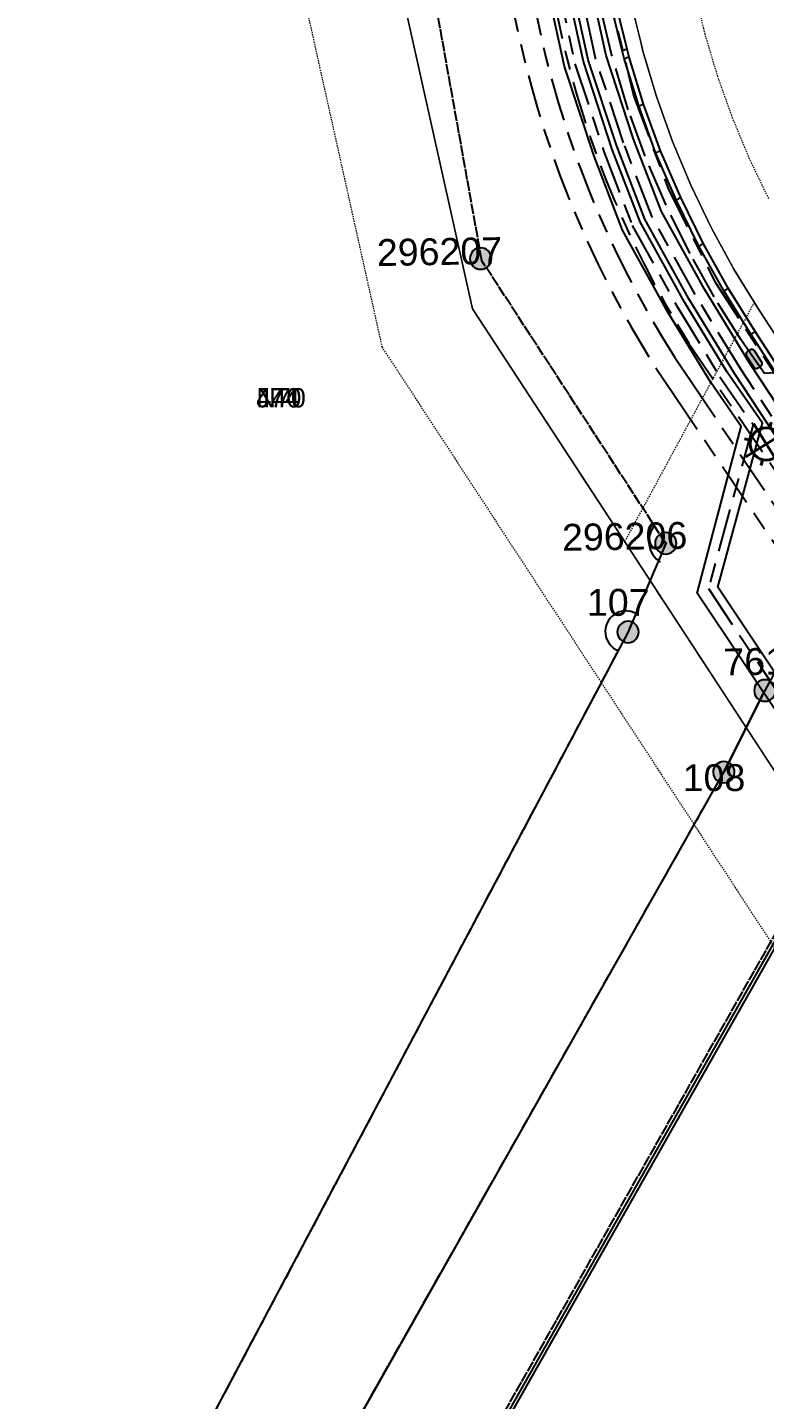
# Model space of a CAD drawing. Header units: metres. Extents: x 302931 to 308644, y 6253878 to 6257414.
# Drawn here: x 307177.9 to 307246.5, y 6256215.1 to 6256342.8 of the extents above; entities that cross this region are included whole.
import ezdxf
from ezdxf.enums import TextEntityAlignment as Align

# ---------------------------------------------------------------- set-up
doc = ezdxf.new("R2010")
doc.units = ezdxf.units.M
for name, pattern in [('Cable Exist OH', [1, 1, 0]), ('Cable Exist UG', [8.2, 4, -1.2, 1.8, -1.2]), ('HIDDEN', [0.375, 0.25, -0.125]), ('HIDDEN2', [0.1875, 0.125, -0.0625])]:
    doc.linetypes.add(name, pattern=pattern)
doc.layers.get('0').update_dxf_attribs({"color": 6})
for name, color, linetype, lineweight in [('Cadastre Land Parcels_SP_EXT', 9, 'Continuous', 5), ('Cadastre Other Property_SP_EXT', 9, 'HIDDEN', 5), ('Cadastre Roads_SP_EXT', 9, 'Continuous', 5)]:
    doc.layers.add(name, color=color, linetype=linetype, lineweight=lineweight)
for name, color, linetype in [('Duct_SP_EXT', 7, 'Continuous'), ('Equip_HV_EXT', 7, 'Continuous'), ('Equip_SP_SL_EXT', 7, 'Continuous'), ('Mains_HV_EXT', 7, 'Continuous'), ('Mains_SL_EXT', 7, 'Continuous'), ('Mains_TR_EXT', 7, 'Continuous'), ('SupportsOH_SP_TR_HV_LV_SL_EXT', 7, 'Continuous')]:
    doc.layers.add(name, color=color, linetype=linetype)
doc.styles.add('iecARIAL', font='arial.ttf', dxfattribs={"height": 2})
doc.styles.add('POLE_LABEL', font='arial.ttf')
doc.styles.get("Standard").update_dxf_attribs({"font": 'arial.ttf'})
doc.linetypes.add('Cable E OH', pattern='A,9.4,["E",Standard,S=1.7,R=0,X=0,Y=-1],0', length=9.4)
doc.linetypes.add('Cable E UG', pattern='A,6,-0.5,["E",Standard,S=1.7,R=0,X=0.5,Y=-1],-2.9', length=9.4)
doc.linetypes.add('Cable P UG', pattern='A,6,-0.5,["P",Standard,S=1.7,R=0,X=0.5,Y=-1],-2.9', length=9.4)

# ---------------------------------------------------------------- blocks, each defined once
blk = doc.blocks.new('SL_LANTERN_EXT')
at = {"lineweight": 40}
for p, q in [((0, 1.97), (0, 6.47)), ((-1.46, 5.68), (-1.06, 5.28)), ((1.46, 5.68), (1.06, 5.28)), ((-2.25, 4.22), (2.25, 4.22)), ((-1.46, 2.76), (-1.06, 3.16)), ((0, 0), (0, 2.72)), ((1.46, 2.76), (1.06, 3.16))]:
    blk.add_line(p, q, dxfattribs=at)
blk.add_circle((0, 4.22), 1.5, dxfattribs=at)
at = {"style": 'iecARIAL', "flags": 8}
blk.add_attdef('ASSET_NUM', (1.5, 1.5), '', height=2.5, dxfattribs=at)
for tag, p, height, flags in [('CONSTRUCTED_VOLTAGE', (0.98, -0.65), 0.2, 9), ('CONTROL_TYPE', (0.98, -0.85), 0.2, 9), ('LANTERN_PURPOSE', (0.98, -1.05), 0.2, 9), ('LANTERN_TYPE', (0.98, -1.25), 0.2, 9), ('NO_PHASES', (0.98, -1.45), 0.2, 9), ('LNUMBER', (2.18, -3.25), 2.5, 8), ('OPERATING_VOLTAGE', (0.98, -1.65), 0.2, 9), ('ORIENTATION', (0.98, -1.85), 0.2, 9), ('OWNED_BY', (0.98, -2.05), 0.2, 9), ('STATE', (0.98, -2.25), 0.2, 9), ('USAGE', (0.98, -2.45), 0.2, 9), ('CEXIST', (0.98, -2.65), 0.2, 9), ('CNEW', (0.98, -2.85), 0.2, 9), ('CNUMBER', (0.98, -3.05), 0.2, 9), ('CREMOVE', (0.98, -3.25), 0.2, 9), ('CREPLACE', (0.98, -3.45), 0.2, 9), ('LKINGHEIGHT', (0.98, -3.65), 0.2, 9), ('LBRACKET', (0.98, -3.85), 0.2, 9), ('LBRACKETVOCAB', (0.98, -4.05), 0.2, 9), ('LCATEGORY', (0.98, -4.25), 0.2, 9), ('LCHARGE1', (0.98, -4.45), 0.2, 9), ('LCHARGE1PERCENT', (0.98, -4.65), 0.2, 9), ('LCHARGE2', (0.98, -4.85), 0.2, 9), ('LCHARGE2PERCENT', (0.98, -5.05), 0.2, 9), ('LCHARGE3', (0.98, -5.25), 0.2, 9), ('LCHARGE3PERCENT', (0.98, -5.45), 0.2, 9), ('LEXIST', (0.98, -5.65), 0.2, 9), ('LLAMP', (0.98, -5.85), 0.2, 9), ('LLAMPVOCAB', (0.98, -6.05), 0.2, 9), ('LMAST', (0.98, -6.25), 0.2, 9), ('LMASTVOCAB', (0.98, -6.45), 0.2, 9), ('LNEW', (0.98, -6.65), 0.2, 9), ('LANTNUMBER', (0.98, -6.85), 0.2, 9), ('LOUTREACH', (0.98, -7.25), 0.2, 9), ('LOUTREACHVOCAB', (0.98, -7.45), 0.2, 9), ('LRATECODE', (0.98, -7.65), 0.2, 9), ('LREMOVE', (0.98, -7.85), 0.2, 9), ('LREPLACE', (0.98, -8.05), 0.2, 9), ('LTYPE', (0.98, -8.25), 0.2, 9), ('LTYPEVOCAB', (0.98, -8.45), 0.2, 9), ('LEGEND', (0.98, -8.65), 0.2, 9), ('LOCATION', (0.98, -8.85), 0.2, 9), ('NOTES', (0.98, -9.05), 0.2, 9), ('STREETNAME', (0.98, -9.25), 0.2, 9), ('SUBURB', (0.98, -9.45), 0.2, 1)]:
    blk.add_attdef(tag, p, '', height=height, dxfattribs=dict(flags=flags))
blk = doc.blocks.new('POLE_EXT')
blk.add_hatch(color=256).paths.add_polyline_path([(-1, 0, 1), (1, 0, 1)])
blk.add_lwpolyline([(-1, 0, 1), (1, 0, 1)], format="xyb", close=True)
for tag, height, flags, p in [('pNumber', 2.5, 8, (-17.84, 2.07)), ('OWNED_BY', 0.2, 9, (1.35, -0.4)), ('SPECIAL_USE', 0.2, 9, (1.35, -0.8)), ('STATE', 0.2, 9, (1.35, -1)), ('PARENT', 0.2, 9, (1.35, -0.6)), ('USAGE', 0.2, 9, (1.35, -1.2)), ('cLV', 0.2, 9, (1.35, -1.4)), ('hDepth', 0.2, 9, (1.35, -1.6)), ('hDia', 0.2, 9, (1.35, -1.8)), ('cHV', 0.2, 9, (1.35, -2)), ('LBRACKET', 0.2, 9, (1.35, -2.2)), ('LExisting', 0.2, 9, (1.35, -2.4)), ('LANTNUMBER', 0.2, 9, (1.35, -2.6)), ('cLinedev', 0.2, 9, (1.35, -3.4)), ('pExisting', 0.2, 9, (1.35, -3.8)), ('LOther', 0.2, 9, (1.35, -2.8)), ('LRemove', 0.2, 9, (1.35, -3)), ('LEGEND', 0.2, 9, (1.35, -3.2)), ('LOCATION', 0.2, 9, (1.35, -3.6)), ('pFooting', 0.2, 9, (1.35, -4.4)), ('pNew', 0.2, 9, (1.35, -4.6)), ('pRelocate', 0.2, 9, (1.35, -5)), ('pRemove', 0.2, 9, (1.35, -5.2)), ('PFNUMBER', 0.2, 9, (1.35, -4)), ('NEWPFNUMBER', 0.2, 9, (1.35, -4.2)), ('pReplace', 0.2, 9, (1.35, -5.4)), ('pStay', 0.2, 9, (1.35, -5.6)), ('pType', 0.2, 9, (1.35, -5.8)), ('cspan', 0.2, 9, (1.35, -6)), ('STREETNAME', 0.2, 9, (1.35, -6.2)), ('SUBURB', 0.2, 9, (1.35, -6.4)), ('OPERATED_BY', 0.2, 9, (1.36, -7.01)), ('NOTES', 0.2, 9, (1.35, -6.6)), ('MAINTAINED_BY', 0.2, 9, (1.36, -6.81))]:
    blk.add_attdef(tag, text='', height=height, dxfattribs=dict(flags=flags)).set_placement(p, align=Align.MIDDLE_LEFT)
at = {"style": 'POLE_LABEL'}
for tag, height, flags, p in [('ASSET_NUM', 2.5, 8, (2, 2)), ('STRUCTURE_PLANT_NUMBER', 0.2, 9, (1.35, 0.03)), ('STREET_CODE', 0.2, 9, (1.35, -0.2))]:
    blk.add_attdef(tag, text='', height=height, dxfattribs=dict(at, flags=flags)).set_placement(p, align=Align.MIDDLE_LEFT)
at = {"flags": 1}
blk.add_attdef('Z', (1.35, -7.33), '', height=0.2, dxfattribs=at)
blk = doc.blocks.new('HV_STJ_EXT')
h = blk.add_hatch(color=256)
edge = h.paths.add_edge_path()
edge.add_ellipse((-0.59, 0.13), major_axis=(0.226, 0.226), ratio=1, start_angle=45, end_angle=135)
edge.add_line((-0.91, 0.13), (-0.91, -0.13))
edge.add_ellipse((-0.59, -0.13), major_axis=(0.226, 0.226), ratio=1, start_angle=135, end_angle=225)
edge.add_line((-0.59, -0.45), (0.59, -0.45))
edge.add_ellipse((0.59, -0.13), major_axis=(-0.226, 0.226), ratio=1, start_angle=135, end_angle=225)
edge.add_line((0.91, -0.13), (0.91, 0.13))
edge.add_ellipse((0.59, 0.13), major_axis=(-0.226, 0.226), ratio=1, start_angle=225, end_angle=315)
edge.add_line((0.59, 0.45), (-0.59, 0.45))
blk.add_lwpolyline([(-0.91, 0.13), (-0.91, -0.13, 0.414214), (-0.59, -0.45), (0.59, -0.45, 0.414214), (0.91, -0.13), (0.91, 0.13, 0.414214), (0.59, 0.45), (-0.59, 0.45, 0.414214)], format="xyb", close=True)
for tag, flags, p in [('ORIENTATION', 9, (1.5, 0)), ('Z', 1, (1.5, -0.8)), ('USAGE', 9, (1.5, -0.2)), ('LEGEND', 9, (1.5, -0.4)), ('NOTES', 9, (1.5, -0.6))]:
    blk.add_attdef(tag, text='', height=0.2, dxfattribs=dict(flags=flags)).set_placement(p, align=Align.MIDDLE_LEFT)

msp = doc.modelspace()

# ---------------------------------------------------------------- linework, layer by layer
at = {"layer": 'Cadastre Land Parcels_SP_EXT', "linetype": 'Continuous'}
for points in [[(307192.57, 6255816.33), (307195.57, 6255820.85), (307197.11, 6255823), (307200.98, 6255828.49), (307205.45, 6255833.29), (307214.59, 6255841.66), (307224.88, 6255852.23), (307234.1, 6255863.28), (307241.18, 6255874.09), (307247.27, 6255885.38), (307247.81, 6255886.73), (307344.58, 6256027.07), (307350.24, 6256065.98), (307334.99, 6256106.96), (307259.89, 6256222.5), (307264.93, 6256246.8), (307232.11, 6256297.06), (307219.35, 6256316.6), (307208.72, 6256364.36), (307254.79, 6256637.33)], [(307234.15, 6256344.9), (307235.03, 6256341.29), (307235.2, 6256340.6), (307236.46, 6256336.36), (307237.95, 6256332.19), (307239.65, 6256328.11), (307241.57, 6256324.12), (307243.69, 6256320.24), (307246.01, 6256316.47), (307267.33, 6256283.82)]]:
    msp.add_lwpolyline(points, dxfattribs=at)
at = {"layer": 'Cadastre Other Property_SP_EXT', "linetype": 'HIDDEN2'}
for points in [[(307254.79, 6256637.33), (307245.92, 6256638.85), (307199.55, 6256364.12), (307210.92, 6256313.05), (307254.07, 6256246.98), (307261.49, 6256252.08), (307219.35, 6256316.6), (307208.72, 6256364.36), (307254.79, 6256637.33)], [(307245.56, 6256317.2), (307233.5, 6256294.93), (307248.55, 6256271.88), (307261.3, 6256293.06), (307245.56, 6256317.2)]]:
    msp.add_lwpolyline(points, close=True, dxfattribs=at)
for points in [[(307246.91, 6256326.86), (307245.13, 6256330.56), (307243.55, 6256334.36), (307242.17, 6256338.23), (307240.99, 6256342.16), (307240.86, 6256342.71), (307240.02, 6256346.16)], [(307234.15, 6256344.9), (307235.03, 6256341.29), (307235.2, 6256340.6), (307236.46, 6256336.36), (307237.95, 6256332.19), (307239.65, 6256328.11), (307241.57, 6256324.12), (307243.69, 6256320.24), (307246.01, 6256316.47), (307267.33, 6256283.82)]]:
    msp.add_lwpolyline(points, dxfattribs=at)
at = {"layer": 'Cadastre Roads_SP_EXT', "linetype": 'Continuous'}
for points in [[(307208.72, 6256364.36), (307219.35, 6256316.6), (307232.11, 6256297.06), (307278.55, 6256225.94)], [(307267.33, 6256283.82), (307246.01, 6256316.47), (307243.69, 6256320.24), (307241.57, 6256324.12), (307239.65, 6256328.11), (307237.95, 6256332.19), (307236.46, 6256336.36), (307235.2, 6256340.6), (307235.03, 6256341.29), (307234.15, 6256344.9)]]:
    msp.add_lwpolyline(points, dxfattribs=at)
at = {"layer": 'Duct_SP_EXT'}
for p, q in [((307233.28, 6256340.64), (307232.38, 6256344.31)), ((307233.74, 6256340.76), (307232.85, 6256344.41)), ((307233.28, 6256340.64), (307233.51, 6256340.7)), ((307233.46, 6256339.9), (307233.28, 6256340.64)), ((307233.46, 6256339.9), (307233.69, 6256339.96)), ((307234.81, 6256335.49), (307233.46, 6256339.9)), ((307233.74, 6256340.76), (307233.51, 6256340.7)), ((307233.93, 6256340.02), (307233.69, 6256339.96)), ((307233.93, 6256340.02), (307233.74, 6256340.76)), ((307235.27, 6256335.64), (307233.93, 6256340.02)), ((307234.81, 6256335.49), (307235.04, 6256335.56)), ((307236.38, 6256331.15), (307234.81, 6256335.49)), ((307235.27, 6256335.64), (307235.04, 6256335.56)), ((307236.83, 6256331.32), (307235.27, 6256335.64)), ((307236.38, 6256331.15), (307236.61, 6256331.23)), ((307238.29, 6256326.75), (307236.38, 6256331.15)), ((307236.83, 6256331.32), (307236.61, 6256331.23)), ((307238.72, 6256326.95), (307236.83, 6256331.32)), ((307238.29, 6256326.75), (307238.5, 6256326.85)), ((307238.72, 6256326.95), (307238.5, 6256326.85)), ((307240.85, 6256322.66), (307238.72, 6256326.95)), ((307240.42, 6256322.43), (307238.29, 6256326.75)), ((307240.42, 6256322.43), (307240.63, 6256322.55)), ((307242.74, 6256318.27), (307240.42, 6256322.43)), ((307240.85, 6256322.66), (307240.63, 6256322.55)), ((307243.15, 6256318.51), (307240.85, 6256322.66)), ((307242.74, 6256318.27), (307242.94, 6256318.39)), ((307245.25, 6256314.24), (307242.74, 6256318.27)), ((307243.15, 6256318.51), (307242.94, 6256318.39)), ((307245.66, 6256314.5), (307243.15, 6256318.51)), ((307245.25, 6256314.24), (307245.45, 6256314.37)), ((307250.3, 6256306.35), (307245.25, 6256314.24)), ((307245.66, 6256314.5), (307245.45, 6256314.37)), ((307250.71, 6256306.61), (307245.66, 6256314.5))]:
    msp.add_line(p, q, dxfattribs=at)
at = {"layer": 'Mains_HV_EXT', "linetype": 'Cable Exist UG'}
for points in [[(307278.27, 6256693.44), (307270.08, 6256636.88), (307269.6, 6256633.7), (307267.89, 6256621.1), (307264.67, 6256599.06), (307262.62, 6256598.67), (307262.62, 6256598.67), (307260.06, 6256580.79), (307257.52, 6256565.12), (307224.82, 6256378.64), (307224.82, 6256378.64, 0.187394), (307238.18, 6256312.06), (307238.18, 6256312.06), (307239.68, 6256309.84), (307262.39, 6256276.18), (307263.13, 6256275.31), (307263.13, 6256275.31, 0.236445), (307287.96, 6256265.59), (307287.96, 6256265.59, -0.321887), (307297.83, 6256257.41)], [(307280.25, 6256693.14), (307272.1, 6256636.87), (307271.63, 6256633.75), (307269.97, 6256621.46), (307266.45, 6256597.37), (307264.4, 6256596.97), (307264.4, 6256596.97), (307262.04, 6256580.49), (307259.57, 6256565.24), (307226.78, 6256378.32), (307226.78, 6256378.32, 0.186911), (307239.48, 6256313.41), (307239.48, 6256313.41), (307239.49, 6256313.38), (307263.95, 6256277.25), (307264.04, 6256277.14), (307264.04, 6256277.14, 0.245829), (307287.96, 6256267.61), (307287.96, 6256267.61, -0.324833), (307299.59, 6256258.36)], [(307246.59, 6256514.39), (307222.85, 6256378.98), (307222.85, 6256378.98, 0.187394), (307236.49, 6256310.98), (307236.49, 6256310.98), (307236.51, 6256310.96), (307238.02, 6256308.72), (307260.79, 6256274.97), (307261.62, 6256273.99), (307261.64, 6256273.97), (307261.64, 6256273.97, 0.235014), (307287.98, 6256263.59), (307287.98, 6256263.59, -0.345814), (307296.6, 6256254.95), (307296.6, 6256254.95), (307302.24, 6256254.72), (307302.24, 6256254.72), (307301.89, 6256252.13), (307304.95, 6256251.78), (307307.59, 6256245.42), (307317.1, 6256218.32)]]:
    msp.add_lwpolyline(points, format="xyb", dxfattribs=at)
at = {"layer": 'Mains_HV_EXT', "linetype": 'Cable P UG'}
for points in [[(307258.48, 6256262.99), (307257.06, 6256264.95), (307240.24, 6256290.14), (307244.35, 6256305.65), (307244.35, 6256305.65), (307241.52, 6256309.73), (307237.52, 6256316.3), (307233.31, 6256323.93), (307230.66, 6256330.82), (307227.92, 6256339.15), (307226.21, 6256346.98), (307225.34, 6256354.98), (307225, 6256363.1), (307225.28, 6256370.8), (307226.59, 6256380.79), (307264.99, 6256604.37), (307268.04, 6256612.91), (307274.29, 6256616.97), (307281.72, 6256618.74), (307334.78, 6256622.35), (307434.51, 6256637.65), (307435.51, 6256638.18), (307438.3, 6256639.63), (307439.56, 6256639.16)], [(307261.73, 6256286.26), (307262.47, 6256286.98), (307262.47, 6256286.98), (307259.83, 6256289.22), (307245.15, 6256311.52), (307240.93, 6256318.43), (307236.93, 6256325.66), (307234.34, 6256332.39), (307231.77, 6256340.19), (307230.11, 6256347.79), (307229.31, 6256355.15), (307228.98, 6256363.14), (307229.26, 6256370.55), (307230.48, 6256379.92), (307268.64, 6256602), (307269.69, 6256604.05), (307272.51, 6256605.3), (307277.97, 6256605.67), (307336.55, 6256612.97), (307447.39, 6256627.94), (307450.82, 6256623.42), (307451.62, 6256624.02)], [(307260.02, 6256305.78), (307246.55, 6256281.07), (307242.73, 6256273.46)], [(307237.33, 6256294.77), (307233.82, 6256286.52)], [(307261.73, 6256286.26), (307261.52, 6256284.97), (307254.27, 6256270.66), (307249.93, 6256262.66), (307247.98, 6256258.65), (307208.95, 6256189.7), (307151.4, 6256079.67), (307085.94, 6255972.15), (307001.8, 6255949.49), (306948.76, 6255881.42), (306901.78, 6255821.13), (306862.45, 6255768.43), (306860.2, 6255717.08), (306955.59, 6255564.29), (306955.96, 6255563.13)], [(307233.82, 6256286.52), (307189.21, 6256202.34)], [(307242.73, 6256273.53), (307199.11, 6256196.26)]]:
    msp.add_lwpolyline(points, dxfattribs=at)
at = {"layer": 'Mains_HV_EXT', "linetype": 'Cable E UG'}
for points in [[(307259.89, 6256264.12), (307242.17, 6256290.69), (307246.32, 6256305.97), (307243.03, 6256310.71), (307239.08, 6256317.21), (307234.94, 6256324.69), (307232.35, 6256331.43), (307229.66, 6256339.62), (307227.99, 6256347.27), (307227.14, 6256355.12), (307226.81, 6256363.11), (307227.08, 6256370.65), (307228.37, 6256380.52), (307266.74, 6256603.91), (307269.53, 6256611.74), (307275.01, 6256615.29), (307281.99, 6256616.95), (307334.98, 6256620.56), (307435.08, 6256635.92), (307436.34, 6256636.58), (307438.92, 6256637.88), (307439.56, 6256639.17)], [(307261.74, 6256286.28), (307260.62, 6256286.27), (307258.59, 6256288), (307243.73, 6256310.57), (307239.47, 6256317.54), (307235.38, 6256324.94), (307232.73, 6256331.84), (307230.11, 6256339.79), (307228.4, 6256347.59), (307227.59, 6256355.12), (307227.25, 6256363.25), (307227.54, 6256370.83), (307228.78, 6256380.34), (307266.99, 6256602.76), (307268.51, 6256605.71), (307272.29, 6256607.39), (307278.04, 6256607.78), (307336.56, 6256615.08), (307448.16, 6256630.1), (307451.26, 6256626.05), (307451.65, 6256623.98)]]:
    msp.add_lwpolyline(points, dxfattribs=at)
at = {"layer": 'Mains_HV_EXT', "linetype": 'Cable Exist UG'}
for points in [[(307245.55, 6256311.93), (307244.3, 6256313.73), (307241.82, 6256317.71), (307239.59, 6256321.74), (307237.36, 6256326.24), (307235.4, 6256330.81), (307233.83, 6256335.14), (307232.28, 6256340.31), (307231.44, 6256343.84)], [(307272.29, 6256316.47), (307265.93, 6256314.57), (307265.95, 6256312.01), (307246.53, 6256310.57), (307245.55, 6256311.93)]]:
    msp.add_lwpolyline(points, dxfattribs=at)
at = {"layer": 'Mains_HV_EXT', "linetype": 'Cable E OH'}
for points in [[(307260.02, 6256305.78), (307246.55, 6256281.07), (307242.73, 6256273.46)], [(307237.33, 6256294.77), (307233.82, 6256286.52)], [(307261.74, 6256286.28), (307261.92, 6256285.1), (307254.54, 6256270.52), (307250.19, 6256262.53), (307248.25, 6256258.51), (307209.22, 6256189.56), (307151.66, 6256079.52), (307086.13, 6255971.89), (307001.97, 6255949.23), (306948.99, 6255881.23), (306902.02, 6255820.95), (306862.74, 6255768.32), (306860.5, 6255717.16), (306955.82, 6255564.49), (306955.96, 6255563.13)], [(307233.82, 6256286.52), (307189.21, 6256202.34)], [(307242.73, 6256273.53), (307199.11, 6256196.26)]]:
    msp.add_lwpolyline(points, dxfattribs=at)
at = {"layer": 'Mains_SL_EXT', "linetype": 'Cable Exist UG'}
msp.add_lwpolyline([(307231.65, 6256347.53), (307234.36, 6256336.38), (307237.54, 6256327.81), (307241.91, 6256319.09), (307250.26, 6256306.26)], dxfattribs=at)
at = {"layer": 'Mains_TR_EXT', "linetype": 'Cable Exist UG'}
for points in [[(307439.56, 6256639.16), (307435.97, 6256637.29), (307435.97, 6256637.29), (307434.83, 6256636.69), (307334.89, 6256621.36), (307281.87, 6256617.74), (307274.69, 6256616.04), (307268.87, 6256612.26), (307265.96, 6256604.11), (307227.58, 6256380.64), (307226.28, 6256370.72), (307226, 6256363.1), (307226.34, 6256355.06), (307227.2, 6256347.14), (307228.88, 6256339.41), (307231.6, 6256331.16), (307234.21, 6256324.35), (307238.39, 6256316.81), (307242.36, 6256310.28), (307245.45, 6256305.82), (307245.45, 6256305.82), (307241.3, 6256290.55), (307259.22, 6256263.67)], [(307261.82, 6256286.22), (307259.08, 6256288.55), (307244.31, 6256310.99), (307240.06, 6256317.92), (307236.02, 6256325.24), (307233.4, 6256332.05), (307230.8, 6256339.93), (307229.12, 6256347.63), (307228.31, 6256355.07), (307227.98, 6256363.14), (307228.26, 6256370.63), (307229.5, 6256380.07), (307267.68, 6256602.32), (307268.97, 6256604.82), (307272.27, 6256606.28), (307277.87, 6256606.67), (307336.42, 6256613.97), (307447.84, 6256629.01), (307451.62, 6256624.02)]]:
    msp.add_lwpolyline(points, dxfattribs=at)
at = {"layer": 'Mains_TR_EXT', "linetype": 'Cable Exist OH'}
for points in [[(307237.33, 6256294.77), (307220.22, 6256321.07), (307211.09, 6256372.02), (307224.46, 6256443.13), (307239.13, 6256524.1), (307252.33, 6256597.74), (307269.28, 6256609.54), (307336.21, 6256617.51), (307446.77, 6256633.36)], [(307237.38, 6256294.87), (307233.82, 6256286.52)], [(307233.82, 6256286.52), (307189.21, 6256202.34)], [(307242.73, 6256273.46), (307246.49, 6256280.98)], [(307199.11, 6256196.26), (307242.73, 6256273.46)], [(307254.01, 6256270.8), (307249.86, 6256262.86), (307247.71, 6256258.79), (307208.69, 6256189.85)]]:
    msp.add_lwpolyline(points, dxfattribs=at)
at = {"layer": 'Mains_TR_EXT', "linetype": 'Continuous'}
for points in [[(307236.26, 6256296.41, 0.443338), (307236.81, 6256293.03)], [(307234.56, 6256288.23, 1.079634), (307232.94, 6256284.76)]]:
    msp.add_lwpolyline(points, format="xyb", dxfattribs=at)

# ---------------------------------------------------------------- block references
at = {"layer": 'Equip_HV_EXT', "rotation": 303.0350336474183}
msp.add_blockref('HV_STJ_EXT', (307245.55, 6256311.93), dxfattribs=at)
at = {"layer": 'Equip_SP_SL_EXT'}
ref = msp.add_blockref('SL_LANTERN_EXT', (307250.26, 6256306.26), dxfattribs=dict(at, rotation=121.9382188320202))
ref.add_attrib('ASSET_NUM', '188838', dxfattribs={"layer": '0', "height": 2.5, "rotation": 32.0468, "style": 'iecARIAL'}).set_placement((307251.76, 6256307.76), align=Align.BOTTOM_LEFT)
at = {"layer": 'SupportsOH_SP_TR_HV_LV_SL_EXT'}
ref = msp.add_blockref('POLE_EXT', (307220.1, 6256321.28), dxfattribs=at)
ref.add_attrib('ASSET_NUM', '296207', dxfattribs={"layer": '0', "height": 2.5, "rotation": 1, "style": 'POLE_LABEL'}).set_placement((307222.1, 6256322.03), align=Align.MIDDLE_RIGHT)
ref = msp.add_blockref('POLE_EXT', (307237.33, 6256294.77), dxfattribs=at)
ref.add_attrib('ASSET_NUM', '296206', dxfattribs={"layer": '0', "height": 2.5, "rotation": 1, "style": 'POLE_LABEL'}).set_placement((307239.33, 6256295.52), align=Align.MIDDLE_RIGHT)
ref = msp.add_blockref('POLE_EXT', (307233.82, 6256286.52), dxfattribs=dict(at, rotation=359.9594836346352))
ref.add_attrib('ASSET_NUM', '107', dxfattribs={"layer": '0', "height": 2.5, "rotation": 359.9549, "style": 'POLE_LABEL'}).set_placement((307235.82, 6256287.27), align=Align.BOTTOM_RIGHT)
ref = msp.add_blockref('POLE_EXT', (307246.55, 6256281.07), dxfattribs=at)
ref.add_attrib('ASSET_NUM', '761747', dxfattribs={"layer": '0', "height": 2.5, "rotation": 1, "style": 'POLE_LABEL'}).set_placement((307248.55, 6256281.82), align=Align.BOTTOM_CENTER)
ref = msp.add_blockref('POLE_EXT', (307242.73, 6256273.46), dxfattribs=dict(at, rotation=0.01070418715475795))
ref.add_attrib('ASSET_NUM', '108', dxfattribs={"layer": '0', "height": 2.5, "rotation": 0.071, "style": 'POLE_LABEL'}).set_placement((307244.73, 6256274.21), align=Align.TOP_RIGHT)

# ---------------------------------------------------------------- texts
at = {"layer": 'Mains_HV_EXT'}
for s in ['440', 'N70']:
    msp.add_text(s, height=1.8, dxfattribs=at).set_placement((307199.23, 6256307.42))
at = {"layer": 'Mains_TR_EXT'}
for s in ['J74', '440']:
    msp.add_text(s, height=1.8, dxfattribs=at).set_placement((307199.23, 6256307.42))

doc.saveas('drawing.dxf')
